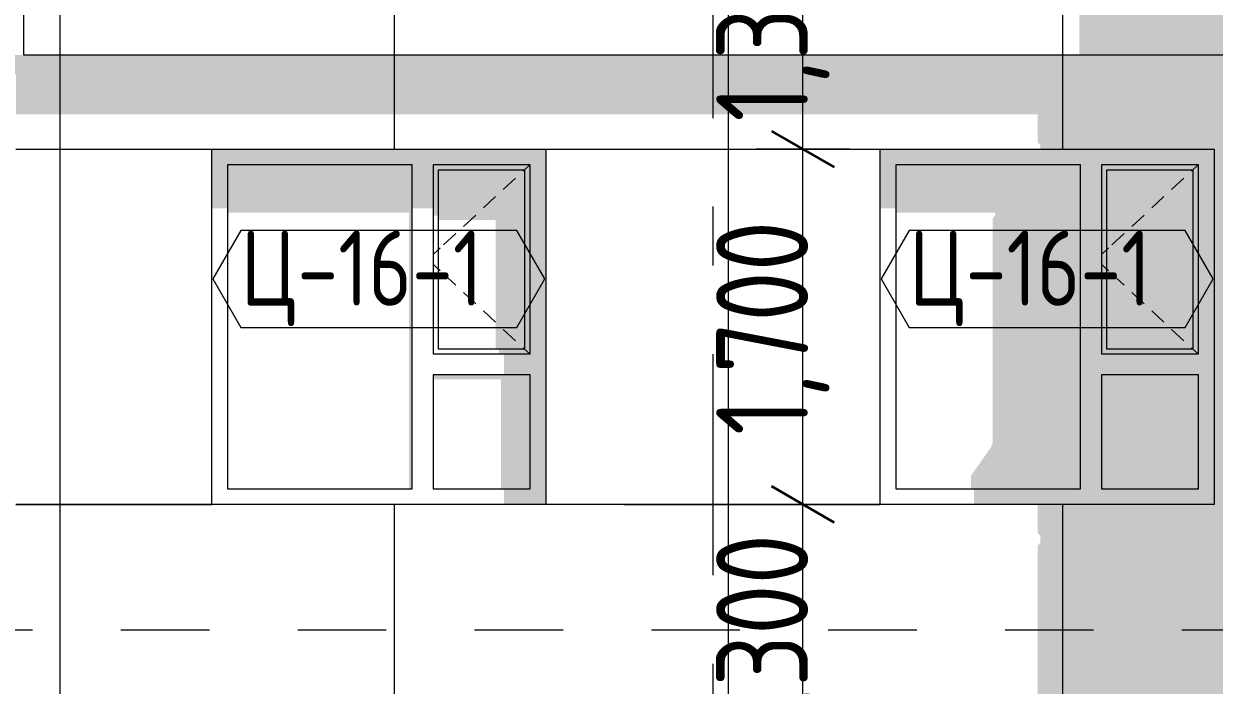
# Model space of a CAD drawing. Header units: millimetres. Extents: x 18162 to 7085488, y 72188 to 247925.
# Drawn here: x 4813140 to 4818840, y 85572 to 88737 of the extents above; entities that cross this region are included whole.
import ezdxf
from ezdxf.enums import TextEntityAlignment as Align

# ---------------------------------------------------------------- set-up
doc = ezdxf.new("R2010")
doc.units = ezdxf.units.MM
doc.header["$MEASUREMENT"] = 0
doc.linetypes.add('Dashed', pattern=[423.333333, 211.666667, -211.666667])
doc.linetypes.add('Double Dashed', pattern=[1093.611073, 529.166651, -211.666656, 141.111112, -211.666656])
for name, color, linetype in [('Archicad Windows', 7, 'Continuous'), ('Structural - Bearing', 7, 'Continuous'), ('Structural - Grid', 7, 'Continuous')]:
    doc.layers.add(name, color=color, linetype=linetype)
doc.styles.add('GENERATED_STYLE_3', font='', dxfattribs={"width": 0.8})
doc.styles.get('GENERATED_STYLE_3').set_extended_font_data('ISOCPEUR MON')
doc.dimstyles.new('GENERATED_STYLE__15', dxfattribs={"dimtxt": 440.00001, "dimasz": 228, "dimexe": 0.18, "dimexo": 150, "dimgap": 0, "dimtad": 1, "dimdec": 0, "dimzin": 0, "dimdsep": 46, "dimtxsty": 'GENERATED_STYLE_3', "dimblk": 'ARROWHEAD_2', "dimblk1": 'ARROWHEAD_2', "dimblk2": 'ARROWHEAD_2', "dimcen": 0.09, "dimclrd": 13, "dimclre": 13, "dimclrt": 13, "dimadec": 0, "dimazin": 0, "dimtfac": 1, "dimtdec": 4, "dimtmove": 0, "dimatfit": 3, "dimfxl": 1, "dimtolj": 1, "dimtzin": 0, "dimarcsym": 0})

# ---------------------------------------------------------------- blocks, each defined once
blk = doc.blocks.new('*X1828', base_point=(4860813, 82836.7))
at = {"layer": 'Structural - Bearing', "color": 8, "linetype": 'Continuous', "lineweight": 13}
for p, q in [((4813313, 88586.7), (4813313, 86436.7)), ((4814913, 88586.7), (4814913, 88136.7)), ((4816513, 88586.7), (4816513, 86436.7)), ((4818113, 88586.7), (4818113, 88136.7)), ((4813101.9, 88136.7), (4813313, 88136.7)), ((4813313, 88136.7), (4814039.5, 88136.7)), ((4815639.5, 88136.7), (4816013, 88136.7)), ((4816013, 88136.7), (4816513, 88136.7)), ((4816513, 88136.7), (4817239.5, 88136.7)), ((4813313, 86436.7), (4813101.9, 86436.7)), ((4813101.9, 86436.7), (4813313, 86436.7)), ((4813313, 86436.7), (4814039.5, 86436.7)), ((4813313, 86436.7), (4813313, 85836.7)), ((4814039.5, 86436.7), (4813313, 86436.7)), ((4814913, 86436.7), (4814913, 85836.7)), ((4816013, 86436.7), (4815639.5, 86436.7)), ((4816513, 86436.7), (4816013, 86436.7)), ((4816013, 86436.7), (4816513, 86436.7)), ((4816513, 86436.7), (4817239.5, 86436.7)), ((4816513, 86436.7), (4816513, 85836.7)), ((4817239.5, 86436.7), (4816513, 86436.7)), ((4818113, 86436.7), (4818113, 85836.7)), ((4813313, 85836.7), (4813313, 85736.7)), ((4814913, 85836.7), (4814913, 85736.7)), ((4816513, 85836.7), (4816513, 85736.7)), ((4818113, 85836.7), (4818113, 85736.7))]:
    blk.add_line(p, q, dxfattribs=at)
blk = doc.blocks.new('*X1847', base_point=(4860813, 82836.7))
at = {"layer": 'Structural - Bearing', "color": 7, "linetype": 'Continuous', "lineweight": 9}
for p, q in [((4813313, 88786.7), (4813313, 88586.7)), ((4814913, 88786.7), (4814913, 88586.7)), ((4816513, 88786.7), (4816513, 88586.7)), ((4818113, 88786.7), (4818113, 88586.7))]:
    blk.add_line(p, q, dxfattribs=at)
blk = doc.blocks.new('*X2035', base_point=(4860813, 82836.7))
at = {"layer": 'Structural - Bearing', "color": 8, "linetype": 'Continuous', "lineweight": 13}
for p, q in [((4813313, 85736.7), (4813313, 83436.7)), ((4814913, 85736.7), (4814913, 85136.7)), ((4816513, 85736.7), (4816513, 83436.7)), ((4818113, 85736.7), (4818113, 85136.7))]:
    blk.add_line(p, q, dxfattribs=at)
blk = doc.blocks.new('*D2095', base_point=(4860813, 82836.7))
at = {"color": 13, "linetype": 'Continuous', "lineweight": 13}
for p, q in [((4816869.9, 85136.7), (4816869.9, 86436.7)), ((4817094.9, 85136.7), (4816644.9, 85136.7)), ((4816869.9, 83436.7), (4816869.9, 85136.7)), ((4817094.9, 83436.7), (4816644.9, 83436.7)), ((4816869.9, 83290), (4816869.9, 83436.7))]:
    blk.add_line(p, q, dxfattribs=at)
at = {"color": 12, "linetype": 'Continuous', "lineweight": 35}
for p, q in [((4816719.9, 85223.3), (4817019.9, 85050.1)), ((4816719.9, 83523.3), (4817019.9, 83350.1))]:
    blk.add_line(p, q, dxfattribs=at)
at = {"color": 13, "lineweight": 13, "insert": (4816997.5, 83768.5), "char_height": 440, "attachment_point": 7, "rotation": 90, "style": 'GENERATED_STYLE_3'}
blk.add_mtext('\\A1;{\\pql;\\fISOCPEUR MON|b0|i0|c0|p0;\\W0.800000;1,700}', dxfattribs=at)
blk = doc.blocks.new('ARROWHEAD_2')
at = {"color": 0, "linetype": 'Continuous', "lineweight": 0}
for p, q in [((-0.378, -0.655), (0.378, 0.655)), ((0, 0), (-1, 0))]:
    blk.add_line(p, q, dxfattribs=at)
blk = doc.blocks.new('*D2096', base_point=(4860813, 82836.7))
at = {"color": 12, "linetype": 'Continuous', "lineweight": 35}
for p, q in [((4816719.9, 86523.3), (4817019.9, 86350.1)), ((4816719.9, 85223.3), (4817019.9, 85050.1))]:
    blk.add_line(p, q, dxfattribs=at)
at = {"color": 13, "linetype": 'Continuous', "lineweight": 13}
blk.add_line((4816869.9, 85136.7), (4816869.9, 86436.7), dxfattribs=at)
at = {"color": 13, "lineweight": 13, "insert": (4816997.5, 85268.5), "char_height": 440, "attachment_point": 7, "rotation": 90, "style": 'GENERATED_STYLE_3'}
blk.add_mtext('\\A1;{\\pql;\\fISOCPEUR MON|b0|i0|c0|p0;\\W0.800000;1,300}', dxfattribs=at)
blk = doc.blocks.new('*D2097', base_point=(4860813, 82836.7))
at = {"color": 13, "linetype": 'Continuous', "lineweight": 13}
for p, q in [((4816869.9, 88136.7), (4816869.9, 89436.7)), ((4817094.9, 88136.7), (4816644.9, 88136.7)), ((4816869.9, 86436.7), (4816869.9, 88136.7)), ((4817094.9, 86436.7), (4816644.9, 86436.7)), ((4816869.9, 85136.7), (4816869.9, 86436.7))]:
    blk.add_line(p, q, dxfattribs=at)
at = {"color": 12, "linetype": 'Continuous', "lineweight": 35}
for p, q in [((4816719.9, 88223.3), (4817019.9, 88050.1)), ((4816719.9, 86523.3), (4817019.9, 86350.1))]:
    blk.add_line(p, q, dxfattribs=at)
at = {"color": 13, "lineweight": 13, "insert": (4816997.5, 86768.5), "char_height": 440, "attachment_point": 7, "rotation": 90, "style": 'GENERATED_STYLE_3'}
blk.add_mtext('\\A1;{\\pql;\\fISOCPEUR MON|b0|i0|c0|p0;\\W0.800000;1,700}', dxfattribs=at)
blk = doc.blocks.new('*D2098', base_point=(4860813, 82836.7))
at = {"color": 12, "linetype": 'Continuous', "lineweight": 35}
for p, q in [((4816719.9, 89523.3), (4817019.9, 89350.1)), ((4816719.9, 88223.3), (4817019.9, 88050.1))]:
    blk.add_line(p, q, dxfattribs=at)
at = {"color": 13, "linetype": 'Continuous', "lineweight": 13}
blk.add_line((4816869.9, 88136.7), (4816869.9, 89436.7), dxfattribs=at)
at = {"color": 13, "lineweight": 13, "insert": (4816997.5, 88268.5), "char_height": 440, "attachment_point": 7, "rotation": 90, "style": 'GENERATED_STYLE_3'}
blk.add_mtext('\\A1;{\\pql;\\fISOCPEUR MON|b0|i0|c0|p0;\\W0.800000;1,300}', dxfattribs=at)
blk = doc.blocks.new('*D2099', base_point=(4860813, 82836.7))
at = {"color": 13, "linetype": 'Continuous', "lineweight": 13}
for p, q in [((4816869.9, 91136.7), (4816869.9, 92436.7)), ((4817094.9, 91136.7), (4816644.9, 91136.7)), ((4816869.9, 89436.7), (4816869.9, 91136.7)), ((4817094.9, 89436.7), (4816644.9, 89436.7)), ((4816869.9, 88136.7), (4816869.9, 89436.7))]:
    blk.add_line(p, q, dxfattribs=at)
at = {"color": 12, "linetype": 'Continuous', "lineweight": 35}
for p, q in [((4816719.9, 91223.3), (4817019.9, 91050.1)), ((4816719.9, 89523.3), (4817019.9, 89350.1))]:
    blk.add_line(p, q, dxfattribs=at)
at = {"color": 13, "lineweight": 13, "insert": (4816997.5, 89768.5), "char_height": 440, "attachment_point": 7, "rotation": 90, "style": 'GENERATED_STYLE_3'}
blk.add_mtext('\\A1;{\\pql;\\fISOCPEUR MON|b0|i0|c0|p0;\\W0.800000;1,700}', dxfattribs=at)
blk = doc.blocks.new('Label_31_3', base_point=(4814839.5, 87281.7))
at = {"color": 13, "linetype": 'Continuous', "lineweight": 13, "flags": 128}
blk.add_lwpolyline([(4814044.4, 87515.9), (4814178.5, 87283.7), (4815500.6, 87283.7), (4815634.7, 87515.9), (4815500.6, 87748.2), (4814178.5, 87748.2)], close=True, dxfattribs=at)
at = {"color": 13, "lineweight": 13, "insert": (4814178.5, 87747.5), "char_height": 360, "attachment_point": 1, "style": 'GENERATED_STYLE_3'}
blk.add_mtext('\\A1;{\\pql;\\pt0,253000;\\fISOCPEUR MON|b0|i0|c0|p0;\\W0.800000;Ц-16-1\\fISOCPEUR MON|b0|i0|c0|p0;\\W0.800000;\\A1{\\H.66x;\\S^  ;}\\fISOCPEUR MON|b0|i0|c0|p0;\\W0.800000;\\fISOCPEUR MON|b0|i0|c0|p0;\\W0.800000;\\A1{\\H.66x;\\S^  ;}\\fISOCPEUR MON|b0|i0|c0|p0;\\W0.800000; \\fISOCPEUR MON|b0|i0|c0|p0;\\W0.800000;\\fISOCPEUR MON|b0|i0|c0|p0;\\W0.800000;\\fISOCPEUR MON|b0|i0|c0|p0;\\W0.800000;\\fISOCPEUR MON|b0|i0|c0|p0;\\W0.800000;\\fISOCPEUR MON|b0|i0|c0|p0;\\W0.800000;\\fISOCPEUR MON|b0|i0|c0|p0;\\W0.800000;\\fISOCPEUR MON|b0|i0|c0|p0;\\W0.800000;\\fISOCPEUR MON|b0|i0|c0|p0;\\W0.800000;\\fISOCPEUR MON|b0|i0|c0|p0;\\W0.800000;\\fISOCPEUR MON|b0|i0|c0|p0;\\W0.800000;\\fISOCPEUR MON|b0|i0|c0|p0;\\W0.800000;\\fISOCPEUR MON|b0|i0|c0|p0;\\W0.800000;\\fISOCPEUR MON|b0|i0|c0|p0;\\W0.800000;\\fISOCPEUR MON|b0|i0|c0|p0;\\W0.800000;\\fISOCPEUR MON|b0|i0|c0|p0;\\W0.800000;\\fISOCPEUR MON|b0|i0|c0|p0;\\W0.800000;\\fISOCPEUR MON|b0|i0|c0|p0;\\W0.800000;\\fISOCPEUR MON|b0|i0|c0|p0;\\W0.800000;\\fISOCPEUR MON|b0|i0|c0|p0;\\W0.800000;\\fISOCPEUR MON|b0|i0|c0|p0;\\W0.800000;\\fISOCPEUR MON|b0|i0|c0|p0;\\W0.800000;\\fISOCPEUR MON|b0|i0|c0|p0;\\W0.800000;\\fISOCPEUR MON|b0|i0|c0|p0;\\W0.800000;\\fISOCPEUR MON|b0|i0|c0|p0;\\W0.800000;\\fISOCPEUR MON|b0|i0|c0|p0;\\W0.800000;\\fISOCPEUR MON|b0|i0|c0|p0;\\W0.800000;\\fISOCPEUR MON|b0|i0|c0|p0;\\W0.800000;\\fISOCPEUR MON|b0|i0|c0|p0;\\W0.800000;\\fISOCPEUR MON|b0|i0|c0|p0;\\W0.800000;\\fISOCPEUR MON|b0|i0|c0|p0;\\W0.800000;\\fISOCPEUR MON|b0|i0|c0|p0;\\W0.800000;\\fISOCPEUR MON|b0|i0|c0|p0;\\W0.800000;\\fISOCPEUR MON|b0|i0|c0|p0;\\W0.800000;\\fISOCPEUR MON|b0|i0|c0|p0;\\W0.800000;\\fISOCPEUR MON|b0|i0|c0|p0;\\W0.800000;\\fISOCPEUR MON|b0|i0|c0|p0;\\W0.800000;\\fISOCPEUR MON|b0|i0|c0|p0;\\W0.800000;\\fISOCPEUR MON|b0|i0|c0|p0;\\W0.800000;\\fISOCPEUR MON|b0|i0|c0|p0;\\W0.800000;\\fISOCPEUR MON|b0|i0|c0|p0;\\W0.800000;\\fISOCPEUR MON|b0|i0|c0|p0;\\W0.800000;\\fISOCPEUR MON|b0|i0|c0|p0;\\W0.800000;\\fISOCPEUR MON|b0|i0|c0|p0;\\W0.800000;}', dxfattribs=at)
blk = doc.blocks.new('Label_32_3', base_point=(4818039.5, 87281.7))
at = {"color": 13, "linetype": 'Continuous', "lineweight": 13, "flags": 128}
blk.add_lwpolyline([(4817244.4, 87515.9), (4817378.5, 87283.7), (4818700.6, 87283.7), (4818834.7, 87515.9), (4818700.6, 87748.2), (4817378.5, 87748.2)], close=True, dxfattribs=at)
at = {"color": 13, "lineweight": 13, "insert": (4817378.5, 87747.5), "char_height": 360, "attachment_point": 1, "style": 'GENERATED_STYLE_3'}
blk.add_mtext('\\A1;{\\pql;\\pt0,253000;\\fISOCPEUR MON|b0|i0|c0|p0;\\W0.800000;Ц-16-1\\fISOCPEUR MON|b0|i0|c0|p0;\\W0.800000;\\A1{\\H.66x;\\S^  ;}\\fISOCPEUR MON|b0|i0|c0|p0;\\W0.800000;\\fISOCPEUR MON|b0|i0|c0|p0;\\W0.800000;\\A1{\\H.66x;\\S^  ;}\\fISOCPEUR MON|b0|i0|c0|p0;\\W0.800000; \\fISOCPEUR MON|b0|i0|c0|p0;\\W0.800000;\\fISOCPEUR MON|b0|i0|c0|p0;\\W0.800000;\\fISOCPEUR MON|b0|i0|c0|p0;\\W0.800000;\\fISOCPEUR MON|b0|i0|c0|p0;\\W0.800000;\\fISOCPEUR MON|b0|i0|c0|p0;\\W0.800000;\\fISOCPEUR MON|b0|i0|c0|p0;\\W0.800000;\\fISOCPEUR MON|b0|i0|c0|p0;\\W0.800000;\\fISOCPEUR MON|b0|i0|c0|p0;\\W0.800000;\\fISOCPEUR MON|b0|i0|c0|p0;\\W0.800000;\\fISOCPEUR MON|b0|i0|c0|p0;\\W0.800000;\\fISOCPEUR MON|b0|i0|c0|p0;\\W0.800000;\\fISOCPEUR MON|b0|i0|c0|p0;\\W0.800000;\\fISOCPEUR MON|b0|i0|c0|p0;\\W0.800000;\\fISOCPEUR MON|b0|i0|c0|p0;\\W0.800000;\\fISOCPEUR MON|b0|i0|c0|p0;\\W0.800000;\\fISOCPEUR MON|b0|i0|c0|p0;\\W0.800000;\\fISOCPEUR MON|b0|i0|c0|p0;\\W0.800000;\\fISOCPEUR MON|b0|i0|c0|p0;\\W0.800000;\\fISOCPEUR MON|b0|i0|c0|p0;\\W0.800000;\\fISOCPEUR MON|b0|i0|c0|p0;\\W0.800000;\\fISOCPEUR MON|b0|i0|c0|p0;\\W0.800000;\\fISOCPEUR MON|b0|i0|c0|p0;\\W0.800000;\\fISOCPEUR MON|b0|i0|c0|p0;\\W0.800000;\\fISOCPEUR MON|b0|i0|c0|p0;\\W0.800000;\\fISOCPEUR MON|b0|i0|c0|p0;\\W0.800000;\\fISOCPEUR MON|b0|i0|c0|p0;\\W0.800000;\\fISOCPEUR MON|b0|i0|c0|p0;\\W0.800000;\\fISOCPEUR MON|b0|i0|c0|p0;\\W0.800000;\\fISOCPEUR MON|b0|i0|c0|p0;\\W0.800000;\\fISOCPEUR MON|b0|i0|c0|p0;\\W0.800000;\\fISOCPEUR MON|b0|i0|c0|p0;\\W0.800000;\\fISOCPEUR MON|b0|i0|c0|p0;\\W0.800000;\\fISOCPEUR MON|b0|i0|c0|p0;\\W0.800000;\\fISOCPEUR MON|b0|i0|c0|p0;\\W0.800000;\\fISOCPEUR MON|b0|i0|c0|p0;\\W0.800000;\\fISOCPEUR MON|b0|i0|c0|p0;\\W0.800000;\\fISOCPEUR MON|b0|i0|c0|p0;\\W0.800000;\\fISOCPEUR MON|b0|i0|c0|p0;\\W0.800000;\\fISOCPEUR MON|b0|i0|c0|p0;\\W0.800000;\\fISOCPEUR MON|b0|i0|c0|p0;\\W0.800000;\\fISOCPEUR MON|b0|i0|c0|p0;\\W0.800000;\\fISOCPEUR MON|b0|i0|c0|p0;\\W0.800000;\\fISOCPEUR MON|b0|i0|c0|p0;\\W0.800000;}', dxfattribs=at)
blk = doc.blocks.new('Standard grid marker[369]_3', base_point=(4816439.5, 142836.7))
at = {"layer": 'Structural - Grid', "color": 13, "linetype": 'Double Dashed', "lineweight": 13, "ltscale": 2}
blk.add_line((4816439.5, 141836.7), (4816439.5, 80336.7), dxfattribs=at)
at = {"layer": 'Structural - Grid', "color": 13, "lineweight": 13, "style": 'GENERATED_STYLE_3'}
blk.add_attdef('AC_MarkerText_1', text='', height=500, rotation=360, dxfattribs=at).set_placement((4816439.5, 78986.7), align=Align.TOP_CENTER)

msp = doc.modelspace()

# ---------------------------------------------------------------- hatches: boundary and pattern name
at = {"layer": 'Archicad Windows', "linetype": 'Continuous', "lineweight": 0}
for points in [[(4814039.5, 88061.7), (4814114.5, 88061.7), (4814999.5, 88061.7), (4815099.5, 88061.7), (4815564.5, 88061.7), (4815639.5, 88061.7), (4815639.5, 88136.7), (4814039.5, 88136.7)], [(4817239.5, 88061.7), (4817314.5, 88061.7), (4818199.5, 88061.7), (4818299.5, 88061.7), (4818764.5, 88061.7), (4818839.5, 88061.7), (4818839.5, 88136.7), (4817239.5, 88136.7)], [(4814114.5, 88061.7), (4814039.5, 88061.7), (4814039.5, 87853.8), (4814114.5, 87853.8)], [(4814999.5, 88061.7), (4814114.5, 88061.7), (4814114.5, 87832.6), (4814984.5, 87832.6), (4814984.5, 86511.7), (4814999.5, 86511.7)], [(4814999.5, 87853.8), (4815099.5, 87853.8), (4815099.5, 88061.7), (4814999.5, 88061.7)], [(4815564.5, 88061.7), (4815099.5, 88061.7), (4815099.5, 88036.7), (4815124.5, 88036.7), (4815539.5, 88036.7), (4815564.5, 88036.7)], [(4815564.5, 87156.7), (4815564.5, 87056.7), (4815564.5, 86511.7), (4815639.5, 86511.7), (4815639.5, 88061.7), (4815564.5, 88061.7)], [(4817314.5, 88061.7), (4817239.5, 88061.7), (4817239.5, 87853.8), (4817314.5, 87853.8)], [(4818199.5, 88061.7), (4817314.5, 88061.7), (4817314.5, 87832.6), (4817792.1, 87832.6), (4817792.1, 87821.9), (4817779.5, 87804.2), (4817779.5, 86731.2), (4817774.5, 86724.2), (4817774.5, 86714.9), (4817674.5, 86573.4), (4817674.5, 86511.7), (4818199.5, 86511.7)], [(4818199.5, 86511.7), (4818299.5, 86511.7), (4818299.5, 87056.7), (4818299.5, 87156.7), (4818299.5, 88061.7), (4818199.5, 88061.7)], [(4818764.5, 88061.7), (4818299.5, 88061.7), (4818299.5, 88036.7), (4818324.5, 88036.7), (4818739.5, 88036.7), (4818764.5, 88036.7)], [(4818764.5, 87156.7), (4818764.5, 87056.7), (4818764.5, 86511.7), (4818839.5, 86511.7), (4818839.5, 88061.7), (4818764.5, 88061.7)], [(4815099.5, 88036.7), (4815099.5, 87818.5), (4815124.5, 87818.5), (4815124.5, 88036.7)], [(4815539.5, 88036.7), (4815124.5, 88036.7), (4815124.5, 87797.3), (4815399.5, 87797.3), (4815399.5, 87181.7), (4815539.5, 87181.7)], [(4815539.5, 87181.7), (4815564.5, 87181.7), (4815564.5, 88036.7), (4815539.5, 88036.7)], [(4818324.5, 88036.7), (4818299.5, 88036.7), (4818299.5, 87181.7), (4818324.5, 87181.7)], [(4818739.5, 87181.7), (4818739.5, 88036.7), (4818324.5, 88036.7), (4818324.5, 87181.7)], [(4818739.5, 87181.7), (4818764.5, 87181.7), (4818764.5, 88036.7), (4818739.5, 88036.7)], [(4815564.5, 87181.7), (4815414.5, 87181.7), (4815414.5, 87156.7), (4815564.5, 87156.7)], [(4815439.5, 87156.7), (4815439.5, 87056.7), (4815564.5, 87056.7), (4815564.5, 87156.7)], [(4818324.5, 87181.7), (4818299.5, 87181.7), (4818299.5, 87156.7), (4818764.5, 87156.7), (4818764.5, 87181.7), (4818739.5, 87181.7)], [(4818764.5, 87056.7), (4818764.5, 87156.7), (4818299.5, 87156.7), (4818299.5, 87056.7)], [(4815564.5, 87056.7), (4815099.5, 87056.7), (4815099.5, 87035.5), (4815424.5, 87035.5), (4815424.5, 86511.7), (4815564.5, 86511.7)], [(4818764.5, 86511.7), (4818764.5, 87056.7), (4818299.5, 87056.7), (4818299.5, 86511.7)], [(4815439.5, 86436.7), (4815639.5, 86436.7), (4815639.5, 86511.7), (4815439.5, 86511.7)], [(4817689.5, 86511.7), (4817689.5, 86436.7), (4818839.5, 86436.7), (4818839.5, 86511.7)]]:
    msp.add_hatch(color=49, dxfattribs=at).paths.add_polyline_path(points)
at = {"layer": 'Structural - Bearing', "linetype": 'Continuous', "lineweight": 0}
for points in [[(4818194.5, 88786.7), (4818194.5, 88586.7), (4819239.5, 88586.7), (4819239.5, 88786.7)], [(4809589.5, 88586.7), (4809589.5, 85736.7), (4809839.5, 85736.7), (4809839.5, 85786.7), (4810027.5, 85786.7), (4810027.5, 85806.7), (4809889.5, 85806.7), (4809889.5, 85866.7), (4809877.1, 85866.7), (4809877.1, 88496.7), (4809889.5, 88496.7), (4809889.5, 88556.7), (4813089.5, 88556.7), (4813089.5, 88496.7), (4813101.9, 88496.7), (4813101.9, 88303.8), (4817994.5, 88303.8), (4817994.5, 88168.2), (4818007.1, 88155.6), (4818007.1, 88136.7), (4818839.5, 88136.7), (4818839.5, 86436.7), (4817994.5, 86436.7), (4817994.5, 86298.2), (4818007.1, 86285.6), (4818007.1, 86256), (4817994.5, 86238.2), (4817994.5, 85736.7), (4819239.5, 85736.7), (4819239.5, 85786.7), (4819427.5, 85786.7), (4819427.5, 85806.7), (4819289.5, 85806.7), (4819289.5, 85866.7), (4819277.1, 85866.7), (4819277.1, 88496.7), (4819289.5, 88496.7), (4819289.5, 88556.7), (4822489.5, 88556.7), (4822489.5, 88496.7), (4822501.9, 88496.7), (4822501.9, 88303.8), (4828599.5, 88303.8), (4828599.5, 87042.3), (4828589.5, 87028.2), (4828589.5, 87018.9), (4828489.5, 86877.5), (4828489.5, 86677.5), (4828589.5, 86677.5), (4828589.5, 86658.2), (4828599.5, 86658.2), (4828599.5, 85736.7), (4829839.5, 85736.7), (4829839.5, 85786.7), (4830027.5, 85786.7), (4830027.5, 85806.7), (4829889.5, 85806.7), (4829889.5, 85866.7), (4829870, 85866.7), (4829870, 88496.7), (4829889.5, 88496.7), (4829889.5, 88556.7), (4833389.5, 88556.7), (4833389.5, 88586.7), (4824394.4, 88586.7), (4822342.7, 88586.7), (4815714.5, 88586.7), (4813139.9, 88586.7), (4813139.9, 88736.7), (4813139.5, 88736.7), (4813139.5, 88586.7)], [(4818007.1, 83256), (4817994.5, 83238.2), (4817994.5, 82736.7), (4819239.5, 82736.7), (4819239.5, 82786.7), (4819427.5, 82786.7), (4819427.5, 82806.7), (4819289.5, 82806.7), (4819289.5, 82866.7), (4819277.1, 82866.7), (4819277.1, 85496.7), (4819289.5, 85496.7), (4819289.5, 85556.7), (4822489.5, 85556.7), (4822489.5, 85516), (4822539.5, 85586.7), (4819239.5, 85586.7), (4819239.5, 85736.7), (4817994.5, 85736.7), (4817994.5, 85168.2), (4818007.1, 85155.6), (4818007.1, 85136.7), (4818839.5, 85136.7), (4818839.5, 83436.7), (4817994.5, 83436.7), (4817994.5, 83298.2), (4818007.1, 83285.6)]]:
    msp.add_hatch(color=49, dxfattribs=at).paths.add_polyline_path(points)

# ---------------------------------------------------------------- linework, layer by layer
at = {"color": 8, "linetype": 'Dashed', "lineweight": 13, "ltscale": 2}
msp.add_line((4805138.5, 85836.7), (4846132, 85836.7), dxfattribs=at)
at = {"layer": 'Archicad Windows', "color": 7, "linetype": 'Continuous', "lineweight": 13}
for p, q in [((4814039.5, 88136.7), (4815639.5, 88136.7)), ((4814039.5, 86436.7), (4814039.5, 88136.7)), ((4815639.5, 88136.7), (4815639.5, 86436.7)), ((4817239.5, 86436.7), (4817239.5, 88136.7)), ((4817239.5, 88136.7), (4818839.5, 88136.7)), ((4818839.5, 88136.7), (4818839.5, 86436.7)), ((4815639.5, 86436.7), (4814039.5, 86436.7)), ((4818839.5, 86436.7), (4817239.5, 86436.7))]:
    msp.add_line(p, q, dxfattribs=at)
at = {"layer": 'Archicad Windows', "color": 7, "linetype": 'Continuous', "lineweight": 9}
for p, q in [((4814114.5, 88061.7), (4814114.5, 86511.7)), ((4814999.5, 88061.7), (4814114.5, 88061.7)), ((4814999.5, 86511.7), (4814999.5, 88061.7)), ((4815099.5, 88061.7), (4815099.5, 87156.7)), ((4815564.5, 88061.7), (4815099.5, 88061.7)), ((4815562.6, 88061.7), (4815535.6, 88036.7)), ((4815564.5, 87156.7), (4815564.5, 88061.7)), ((4817314.5, 88061.7), (4817314.5, 86511.7)), ((4818199.5, 88061.7), (4817314.5, 88061.7)), ((4818199.5, 86511.7), (4818199.5, 88061.7)), ((4818299.5, 88061.7), (4818299.5, 87156.7)), ((4818764.5, 88061.7), (4818299.5, 88061.7)), ((4818762.6, 88061.7), (4818735.6, 88036.7)), ((4818764.5, 87156.7), (4818764.5, 88061.7)), ((4815124.5, 88036.7), (4815124.5, 87181.7)), ((4815539.5, 88036.7), (4815124.5, 88036.7)), ((4815535.6, 88036.7), (4815530.9, 88032.3)), ((4815539.5, 87181.7), (4815539.5, 88036.7)), ((4818324.5, 88036.7), (4818324.5, 87181.7)), ((4818739.5, 88036.7), (4818324.5, 88036.7)), ((4818735.6, 88036.7), (4818730.9, 88032.3)), ((4818739.5, 87181.7), (4818739.5, 88036.7)), ((4815494.2, 87998.3), (4815435.5, 87943.9)), ((4818694.2, 87998.3), (4818635.5, 87943.9)), ((4815398.9, 87909.9), (4815340.2, 87855.5)), ((4818598.9, 87909.9), (4818540.2, 87855.5)), ((4815303.5, 87821.5), (4815244.9, 87767.1)), ((4818503.5, 87821.5), (4818444.9, 87767.1)), ((4815208.2, 87733.1), (4815149.5, 87678.7)), ((4818408.2, 87733.1), (4818349.5, 87678.7)), ((4815133.2, 87663.6), (4815124.5, 87655.5)), ((4818333.2, 87663.6), (4818324.5, 87655.5)), ((4815124.5, 87655.5), (4815099.5, 87632.4)), ((4818324.5, 87655.5), (4818299.5, 87632.4)), ((4815124.5, 87562.8), (4815099.5, 87586)), ((4815133.2, 87554.8), (4815124.5, 87562.8)), ((4818324.5, 87562.8), (4818299.5, 87586)), ((4818333.2, 87554.8), (4818324.5, 87562.8)), ((4815208.2, 87485.2), (4815149.5, 87539.6)), ((4818408.2, 87485.2), (4818349.5, 87539.6)), ((4815303.5, 87396.8), (4815244.9, 87451.2)), ((4818503.5, 87396.8), (4818444.9, 87451.2)), ((4815398.9, 87308.5), (4815340.2, 87362.9)), ((4818598.9, 87308.5), (4818540.2, 87362.9)), ((4815494.2, 87220.1), (4815435.5, 87274.5)), ((4818694.2, 87220.1), (4818635.5, 87274.5)), ((4815099.5, 87156.7), (4815564.5, 87156.7)), ((4815124.5, 87181.7), (4815539.5, 87181.7)), ((4815535.6, 87181.7), (4815530.9, 87186.1)), ((4815562.6, 87156.7), (4815535.6, 87181.7)), ((4818299.5, 87156.7), (4818764.5, 87156.7)), ((4818324.5, 87181.7), (4818739.5, 87181.7)), ((4818735.6, 87181.7), (4818730.9, 87186.1)), ((4818762.6, 87156.7), (4818735.6, 87181.7)), ((4815099.5, 87056.7), (4815099.5, 86511.7)), ((4815564.5, 87056.7), (4815099.5, 87056.7)), ((4815564.5, 86511.7), (4815564.5, 87056.7)), ((4818299.5, 87056.7), (4818299.5, 86511.7)), ((4818764.5, 87056.7), (4818299.5, 87056.7)), ((4818764.5, 86511.7), (4818764.5, 87056.7)), ((4814114.5, 86511.7), (4814999.5, 86511.7)), ((4815099.5, 86511.7), (4815564.5, 86511.7)), ((4817314.5, 86511.7), (4818199.5, 86511.7)), ((4818299.5, 86511.7), (4818764.5, 86511.7))]:
    msp.add_line(p, q, dxfattribs=at)
at = {"layer": 'Structural - Bearing', "color": 7, "linetype": 'Continuous', "lineweight": 13}
for p, q in [((4813139.9, 88586.7), (4813139.9, 88786.7)), ((4819239.5, 88586.7), (4813139.9, 88586.7))]:
    msp.add_line(p, q, dxfattribs=at)

# ---------------------------------------------------------------- block references
at = {"color": 12, "linetype": 'Continuous', "lineweight": 13}
for name, p in [('Label_31_3', (4814839.5, 87281.7)), ('Label_32_3', (4818039.5, 87281.7))]:
    msp.add_blockref(name, p, dxfattribs=at)
at = {"layer": 'Structural - Bearing', "lineweight": 0}
for name in ['*X1847', '*X1828', '*X2035']:
    msp.add_blockref(name, (4860813, 82836.7), dxfattribs=at)
at = {"layer": 'Structural - Grid', "color": 13, "linetype": 'Continuous', "lineweight": 13}
msp.add_blockref('Standard grid marker[369]_3', (4816439.5, 142836.7), dxfattribs=at)

# ---------------------------------------------------------------- dimensions: what is measured, and where the dimension line sits
at = {"color": 13, "linetype": 'Continuous', "lineweight": 13}
for base, p1, p2, picture, middle in [((4816869.9, 91136.7), (4817239.5, 89436.7), (4817239.5, 91136.7), '*D2099', (4816561.9, 90505.6)), ((4816869.9, 89436.7), (4817239.5, 88136.7), (4817239.5, 89436.7), '*D2098', (4816561.9, 89005.6)), ((4816869.9, 88136.7), (4817239.5, 86436.7), (4817239.5, 88136.7), '*D2097', (4816561.9, 87505.6)), ((4816869.9, 86436.7), (4817239.5, 85136.7), (4817239.5, 86436.7), '*D2096', (4816561.9, 86005.6)), ((4816869.9, 85136.7), (4817239.5, 83436.7), (4817239.5, 85136.7), '*D2095', (4816561.9, 84505.6))]:
    dim = msp.add_linear_dim(base=base, p1=p1, p2=p2, angle=90, dimstyle='GENERATED_STYLE__15', dxfattribs=at)
    dim.commit()
    dim.dimension.update_dxf_attribs({"geometry": picture, "text_midpoint": middle, "dimtype": 160, "text_rotation": 90})

doc.saveas('drawing.dxf')
